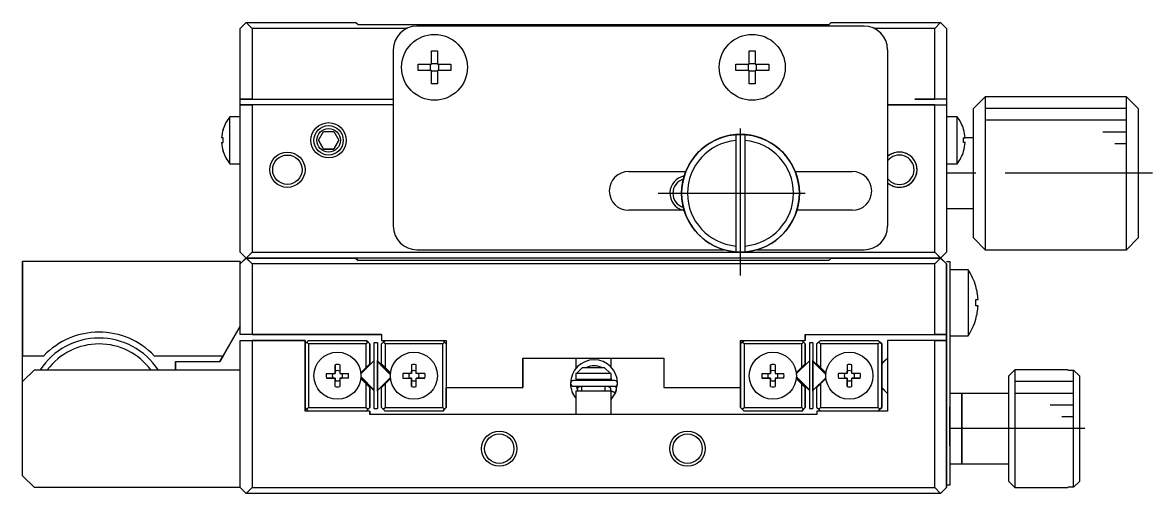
# Model space of a CAD drawing. Extents: x -29 to 387, y 4 to 271.
# Drawn here: x 94.7 to 190.7, y 230.9 to 270.9 of the extents above; entities that cross this region are included whole.
import ezdxf

# ---------------------------------------------------------------- set-up
doc = ezdxf.new("R2010")
doc.units = 0
doc.header["$LTSCALE"] = 10
doc.linetypes.add('CENTER', pattern=[2, 1.25, -0.25, 0.25, -0.25])
doc.layers.get('0').update_dxf_attribs({"linetype": 'CONTINUOUS'})
doc.layers.add('CENTER', color=1, linetype='CENTER')

msp = doc.modelspace()

# ---------------------------------------------------------------- linework, layer by layer
at = {"color": 7, "linetype": 'CONTINUOUS'}
for p, q in [((113.227637, 270.410389), (113.727637, 270.910389)), ((113.727637, 270.910389), (114.227637, 270.410389)), ((113.727637, 270.910389), (123.027637, 270.910389)), ((123.227637, 270.710389), (123.027637, 270.910389)), ((163.427637, 270.910389), (163.227637, 270.710389)), ((163.427637, 270.910389), (172.727637, 270.910389)), ((172.227637, 270.410389), (172.727637, 270.910389)), ((172.727637, 270.910389), (173.227637, 270.410389)), ((113.227637, 264.410389), (113.227637, 270.410389)), ((113.227637, 251.410389), (113.227637, 270.410389)), ((127.355857, 270.410389), (114.227637, 270.410389)), ((114.227637, 270.410389), (114.227637, 264.410389)), ((163.227637, 270.710389), (123.227637, 270.710389)), ((166.227637, 270.610389), (128.227637, 270.610389)), ((172.227637, 270.410389), (167.099416, 270.410389)), ((172.227637, 264.410389), (172.227637, 270.410389)), ((173.227637, 270.410389), (173.227637, 264.410389)), ((173.227637, 270.410389), (173.227637, 251.410389)), ((126.227637, 268.610389), (126.227637, 253.610389)), ((129.467637, 268.509528), (129.987637, 268.509528)), ((129.467637, 267.370389), (129.467637, 268.509528)), ((129.987637, 268.509528), (129.987637, 267.370389)), ((156.467637, 268.509528), (156.987637, 268.509528)), ((156.467637, 267.370389), (156.467637, 268.509528)), ((156.987637, 268.509528), (156.987637, 267.370389)), ((168.227637, 268.610389), (168.227637, 253.610389)), ((128.328497, 266.850389), (128.328497, 267.370389)), ((128.328497, 267.370389), (129.467637, 267.370389)), ((129.398195, 266.850389), (129.398195, 267.370389)), ((129.467637, 267.439831), (129.987637, 267.439831)), ((129.987637, 267.370389), (131.126776, 267.370389)), ((130.057078, 267.370389), (130.057078, 266.850389)), ((131.126776, 267.370389), (131.126776, 266.850389)), ((155.328497, 266.850389), (155.328497, 267.370389)), ((155.328497, 267.370389), (156.467637, 267.370389)), ((156.398195, 266.850389), (156.398195, 267.370389)), ((156.467637, 267.439831), (156.987637, 267.439831)), ((156.987637, 267.370389), (158.126776, 267.370389)), ((157.057078, 267.370389), (157.057078, 266.850389)), ((158.126776, 267.370389), (158.126776, 266.850389)), ((129.467637, 266.850389), (128.328497, 266.850389)), ((129.467637, 265.71125), (129.467637, 266.850389)), ((129.987637, 266.780947), (129.467637, 266.780947)), ((131.126776, 266.850389), (129.987637, 266.850389)), ((129.987637, 266.850389), (129.987637, 265.71125)), ((156.467637, 266.850389), (155.328497, 266.850389)), ((156.467637, 265.71125), (156.467637, 266.850389)), ((156.987637, 266.780947), (156.467637, 266.780947)), ((158.126776, 266.850389), (156.987637, 266.850389)), ((156.987637, 266.850389), (156.987637, 265.71125)), ((129.987637, 265.71125), (129.467637, 265.71125)), ((156.987637, 265.71125), (156.467637, 265.71125)), ((114.227637, 264.410389), (113.227637, 264.410389)), ((113.227637, 263.910389), (113.227637, 264.410389)), ((113.227637, 264.410389), (126.227637, 264.410389)), ((114.227637, 264.410389), (126.227637, 264.410389)), ((170.527637, 264.410389), (172.227637, 264.410389)), ((173.227637, 264.410389), (170.527637, 264.410389)), ((173.227637, 264.410389), (172.227637, 264.410389)), ((173.227637, 264.410389), (173.227637, 263.910389)), ((176.527637, 264.610389), (175.527637, 263.610389)), ((176.527637, 264.610389), (176.527637, 251.610389)), ((188.527637, 264.610389), (176.527637, 264.610389)), ((188.527637, 258.051521), (188.527637, 264.610389)), ((189.527637, 263.610389), (188.527637, 264.610389)), ((188.527637, 251.610389), (188.527637, 264.610389)), ((113.227637, 251.410389), (113.227637, 263.910389)), ((113.227637, 263.910389), (114.227637, 263.910389)), ((126.227637, 263.910389), (113.227637, 263.910389)), ((114.227637, 263.910389), (114.227637, 251.410389)), ((126.227637, 263.910389), (114.227637, 263.910389)), ((172.227637, 263.910389), (168.227637, 263.910389)), ((168.227637, 263.910389), (173.227637, 263.910389)), ((172.227637, 251.410389), (172.227637, 263.910389)), ((172.227637, 263.910389), (173.227637, 263.910389)), ((173.227637, 263.910389), (173.227637, 251.410389)), ((175.527637, 252.610389), (175.527637, 263.610389)), ((189.527637, 263.610389), (189.527637, 258.060578)), ((189.527637, 263.610389), (189.527637, 252.610389)), ((112.329637, 258.910389), (112.329637, 262.910389)), ((113.227637, 262.910389), (112.329637, 262.910389)), ((174.125636, 262.910389), (173.227637, 262.910389)), ((174.125636, 258.910389), (174.125636, 262.910389)), ((111.771904, 261.839098), (111.771904, 261.860389)), ((119.861611, 260.910389), (120.294624, 261.660389)), ((120.294624, 261.660389), (121.160649, 261.660389)), ((121.160649, 261.660389), (121.593662, 260.910389)), ((155.327637, 261.394363), (155.327637, 260.892576)), ((155.327637, 261.394363), (155.327637, 251.426415)), ((156.127637, 260.892576), (156.127637, 261.394363)), ((156.127637, 251.426415), (156.127637, 261.394363)), ((174.683369, 261.839098), (174.683369, 261.860389)), ((111.771904, 261.110389), (111.640161, 261.110389)), ((111.640161, 260.710389), (111.771904, 260.710389)), ((111.771904, 260.710389), (111.771904, 261.110389)), ((120.294624, 260.160389), (119.861611, 260.910389)), ((119.861611, 260.910389), (120.294624, 260.160389)), ((119.861611, 260.910389), (120.294624, 260.160389)), ((121.160649, 260.160389), (120.294624, 260.160389)), ((120.294624, 260.160389), (121.160649, 260.160389)), ((120.294624, 260.160389), (121.160649, 260.160389)), ((121.593662, 260.910389), (121.160649, 260.160389)), ((121.160649, 260.160389), (121.593662, 260.910389)), ((121.160649, 260.160389), (121.593662, 260.910389)), ((155.327637, 260.892576), (155.327637, 251.928202)), ((156.127637, 251.928202), (156.127637, 260.892576)), ((174.683369, 261.110389), (174.815112, 261.110389)), ((174.683369, 260.710389), (174.683369, 261.110389)), ((175.527637, 261.110389), (174.683369, 261.110389)), ((174.815112, 260.710389), (174.683369, 260.710389)), ((175.527637, 261.110389), (174.815112, 261.110389)), ((111.771904, 259.960389), (111.771904, 259.98168)), ((174.683369, 259.960389), (174.683369, 259.98168)), ((112.329637, 258.910389), (113.227637, 258.910389)), ((146.227637, 258.260389), (151.082478, 258.260389)), ((160.372795, 258.260389), (165.227637, 258.260389)), ((173.227637, 258.910389), (174.125636, 258.910389)), ((188.527637, 251.610389), (188.527637, 258.051521)), ((189.527637, 258.060578), (189.527637, 252.610389)), ((150.942503, 254.960389), (146.227637, 254.960389)), ((165.227637, 254.960389), (160.51277, 254.960389)), ((173.227637, 255.110389), (175.527637, 255.110389)), ((175.527637, 252.610389), (176.527637, 251.610389)), ((188.527637, 251.610389), (189.527637, 252.610389)), ((128.227637, 251.610389), (154.327637, 251.610389)), ((155.327637, 251.928202), (155.327637, 251.426415)), ((156.127637, 251.426415), (156.127637, 251.928202)), ((157.127637, 251.610389), (166.227637, 251.610389)), ((176.527637, 251.610389), (188.527637, 251.610389)), ((94.727637, 250.610389), (94.727637, 242.610389)), ((113.227637, 250.610389), (94.727637, 250.610389)), ((94.727637, 232.410389), (94.727637, 250.610389)), ((113.227637, 251.410389), (113.727637, 250.910389)), ((113.227637, 251.410389), (114.227637, 250.410389)), ((113.227637, 250.410389), (114.227637, 251.410389)), ((113.227637, 250.410389), (113.727637, 250.910389)), ((113.227637, 250.610389), (113.227637, 250.410389)), ((113.227637, 250.610389), (113.227637, 250.410389)), ((113.227637, 244.410389), (113.227637, 250.610389)), ((113.727637, 250.910389), (114.227637, 251.410389)), ((113.727637, 250.910389), (114.227637, 250.410389)), ((113.727637, 250.910389), (123.027637, 250.910389)), ((123.027637, 250.910389), (113.727637, 250.910389)), ((172.727637, 250.910389), (113.727637, 250.910389)), ((114.227637, 251.410389), (155.727637, 251.410389)), ((114.227637, 251.410389), (172.227637, 251.410389)), ((123.227637, 250.710389), (123.027637, 250.910389)), ((123.027637, 250.910389), (123.227637, 250.710389)), ((163.427637, 250.910389), (123.027637, 250.910389)), ((123.027637, 250.910389), (123.227637, 250.710389)), ((163.227637, 250.710389), (123.227637, 250.710389)), ((155.727637, 251.410389), (172.227637, 251.410389)), ((163.427637, 250.910389), (163.227637, 250.710389)), ((163.427637, 250.910389), (172.727637, 250.910389)), ((172.727637, 250.910389), (163.427637, 250.910389)), ((172.227637, 251.410389), (172.727637, 250.910389)), ((172.227637, 250.410389), (173.227637, 251.410389)), ((172.227637, 251.410389), (173.227637, 250.410389)), ((172.227637, 250.410389), (172.727637, 250.910389)), ((172.727637, 250.910389), (173.227637, 251.410389)), ((172.727637, 250.910389), (173.227637, 250.410389)), ((172.927637, 250.710389), (172.727637, 250.910389)), ((172.727637, 250.910389), (172.927637, 250.710389)), ((173.227637, 250.410389), (172.727637, 250.910389)), ((173.227637, 250.610389), (173.527637, 250.610389)), ((173.527637, 250.610389), (173.527637, 248.610389)), ((173.527637, 250.610389), (173.527637, 249.910389)), ((173.527637, 250.610389), (173.527637, 231.610389)), ((113.227637, 244.410389), (113.227637, 250.410389)), ((172.227637, 250.410389), (114.227637, 250.410389)), ((114.227637, 250.410389), (114.227637, 244.410389)), ((172.227637, 244.410389), (172.227637, 250.410389)), ((173.227637, 231.410389), (173.227636, 250.410389)), ((173.227637, 250.410389), (173.227637, 244.410389)), ((175.0701, 249.910389), (173.527637, 249.910389)), ((175.0701, 249.910389), (175.0701, 247.110389)), ((175.0701, 249.910389), (175.0701, 244.310389)), ((173.527637, 248.610389), (173.527637, 233.610389)), ((175.720841, 248.509528), (175.72701, 248.512537)), ((175.720841, 248.509528), (175.72701, 248.512537)), ((175.720841, 248.509528), (175.72701, 248.512537)), ((175.0701, 247.110389), (175.0701, 244.310389)), ((175.720841, 247.370389), (175.914098, 247.370389)), ((175.720841, 246.850389), (175.720841, 247.370389)), ((175.914098, 246.850389), (175.720841, 246.850389)), ((111.495586, 242.110389), (113.227637, 245.110389)), ((111.784261, 242.610389), (113.227637, 245.110389)), ((113.227637, 245.110389), (111.784261, 242.610389)), ((175.72701, 245.708241), (175.720841, 245.71125)), ((175.72701, 245.708241), (175.720841, 245.71125)), ((175.72701, 245.708241), (175.720841, 245.71125)), ((114.227637, 244.410389), (113.227637, 244.410389)), ((125.227637, 244.410389), (113.227637, 244.410389)), ((113.227637, 231.410389), (113.227637, 243.910389)), ((113.227637, 243.910389), (114.227637, 243.910389)), ((113.227637, 243.910389), (118.727637, 243.910389)), ((114.227637, 244.410389), (125.227637, 244.410389)), ((118.727637, 243.910389), (114.227637, 243.910389)), ((114.227637, 243.910389), (114.227637, 231.410389)), ((118.727637, 237.910389), (118.727637, 243.910389)), ((118.727637, 243.910389), (118.727637, 243.610389)), ((118.727637, 243.910389), (118.727637, 237.910389)), ((119.027637, 243.910389), (118.727637, 243.610389)), ((118.877637, 243.760389), (119.027637, 243.910389)), ((119.027637, 243.910389), (123.927637, 243.910389)), ((123.927637, 243.910389), (124.077637, 243.760389)), ((124.077637, 243.760389), (123.927637, 243.910389)), ((123.927637, 243.910389), (124.227637, 243.610389)), ((125.227637, 244.410389), (125.227637, 243.910389)), ((125.227637, 243.910389), (130.727637, 243.910389)), ((125.527637, 243.910389), (125.227637, 243.610389)), ((125.377637, 243.760389), (125.527637, 243.910389)), ((130.427637, 243.910389), (130.577637, 243.760389)), ((130.577637, 243.760389), (130.427637, 243.910389)), ((130.427637, 243.910389), (130.727637, 243.610389)), ((130.727637, 243.910389), (130.727637, 239.910389)), ((130.727637, 243.910389), (130.727637, 238.210389)), ((155.727637, 243.910389), (155.727636, 238.210389)), ((155.727637, 243.910389), (161.227637, 243.910389)), ((155.727637, 239.910389), (155.727637, 243.910389)), ((155.727637, 243.910389), (155.727637, 243.610389)), ((156.027637, 243.910389), (155.727637, 243.610389)), ((155.877637, 243.760389), (156.027637, 243.910389)), ((160.927637, 243.910389), (161.077637, 243.760389)), ((161.077637, 243.760389), (160.927637, 243.910389)), ((160.927637, 243.910389), (161.227637, 243.610389)), ((161.227637, 243.910389), (161.227637, 244.410389)), ((161.227637, 244.410389), (172.227637, 244.410389)), ((161.227637, 244.410389), (161.227637, 243.910389)), ((161.227637, 244.410389), (161.227637, 243.910389)), ((161.227637, 244.410389), (173.227637, 244.410389)), ((162.527637, 243.910389), (162.227637, 243.610389)), ((162.377637, 243.760389), (162.527637, 243.910389)), ((162.527637, 243.910389), (167.427637, 243.910389)), ((167.427637, 243.910389), (167.577637, 243.760389)), ((167.577637, 243.760389), (167.427637, 243.910389)), ((167.427637, 243.910389), (167.727637, 243.610389)), ((168.227637, 243.910389), (168.227637, 237.910389)), ((172.227637, 243.910389), (168.227637, 243.910389)), ((173.227637, 243.910389), (168.227637, 243.910389)), ((173.227637, 244.410389), (172.227637, 244.410389)), ((172.227637, 243.910389), (173.227637, 243.910389)), ((172.227637, 231.410389), (172.227637, 243.910389)), ((173.227637, 244.410389), (173.227637, 243.910389)), ((173.227637, 243.910389), (173.227637, 231.410389)), ((173.527637, 244.310389), (173.527637, 239.410389)), ((173.527637, 244.310389), (175.0701, 244.310389)), ((118.877637, 243.760389), (118.727637, 243.610389)), ((119.027637, 243.610389), (118.877637, 243.760389)), ((123.927637, 243.610389), (119.027637, 243.610389)), ((119.027637, 243.610389), (119.027637, 238.210389)), ((124.077637, 243.760389), (123.927637, 243.610389)), ((123.927637, 241.612991), (123.927637, 243.610389)), ((124.227637, 243.610389), (124.077637, 243.760389)), ((124.077637, 243.760389), (124.227637, 243.610389)), ((124.227637, 243.610389), (124.227637, 241.912991)), ((124.227637, 241.912991), (124.227637, 243.610389)), ((124.227637, 241.912991), (124.227637, 243.610389)), ((124.877637, 243.710389), (124.577637, 243.710389)), ((124.577637, 243.710389), (124.577637, 238.110389)), ((124.877637, 243.710389), (124.877637, 242.170284)), ((124.877637, 243.710389), (124.877637, 238.110389)), ((124.877637, 243.710389), (124.877637, 238.110389)), ((125.377637, 243.760389), (125.227637, 243.610389)), ((125.227637, 241.912991), (125.227637, 243.610389)), ((125.527637, 243.610389), (125.377637, 243.760389)), ((130.427637, 243.610389), (125.527637, 243.610389)), ((125.527637, 243.610389), (125.527637, 241.612991)), ((130.577637, 243.760389), (130.427637, 243.610389)), ((130.427637, 238.210389), (130.427637, 243.610389)), ((130.727637, 243.610389), (130.577637, 243.760389)), ((130.577637, 243.760389), (130.727637, 243.610389)), ((155.877637, 243.760389), (155.727637, 243.610389)), ((156.027637, 243.610389), (155.877637, 243.760389)), ((160.927637, 243.610389), (156.027637, 243.610389)), ((156.027637, 243.610389), (156.027637, 238.210389)), ((161.077637, 243.760389), (160.927637, 243.610389)), ((160.927637, 241.612991), (160.927637, 243.610389)), ((161.227637, 243.610389), (161.077637, 243.760389)), ((161.077637, 243.760389), (161.227637, 243.610389)), ((161.227637, 243.610389), (161.227637, 241.912991)), ((161.227637, 241.912991), (161.227637, 243.610389)), ((161.227637, 241.912991), (161.227637, 243.610389)), ((161.577637, 243.710389), (161.577637, 238.110389)), ((161.877637, 243.710389), (161.577637, 243.710389)), ((161.877637, 243.710389), (161.877637, 238.110389)), ((161.877637, 243.710389), (161.877637, 242.170284)), ((161.877637, 243.710389), (161.877637, 238.110389)), ((162.377637, 243.760389), (162.227637, 243.610389)), ((162.227637, 241.912991), (162.227637, 243.610389)), ((162.527637, 243.610389), (162.377637, 243.760389)), ((167.427637, 243.610389), (162.527637, 243.610389)), ((162.527637, 243.610389), (162.527637, 241.612991)), ((167.577637, 243.760389), (167.427637, 243.610389)), ((167.427637, 238.210389), (167.427637, 243.610389)), ((167.727637, 243.610389), (167.577637, 243.760389)), ((167.577637, 243.760389), (167.727637, 243.610389)), ((167.727637, 243.610389), (167.727637, 238.210389)), ((167.727637, 241.910389), (167.727637, 243.610389)), ((167.727637, 238.210389), (167.727637, 243.610389)), ((94.727637, 242.610389), (96.537221, 242.610389)), ((94.727637, 240.410389), (94.727637, 242.610389)), ((105.918052, 242.610389), (111.784261, 242.610389)), ((107.727637, 242.110389), (111.495586, 242.110389)), ((107.727637, 241.410389), (107.727637, 242.110389)), ((107.727637, 242.110389), (107.727637, 241.410389)), ((107.727637, 242.110389), (107.727637, 241.410389)), ((111.784261, 242.610389), (111.495586, 242.110389)), ((111.495586, 242.110389), (111.784261, 242.610389)), ((124.55086, 242.147826), (123.4902, 241.087166)), ((124.877637, 242.210389), (124.877637, 242.170284)), ((124.877637, 242.170284), (124.877637, 242.210389)), ((124.877637, 242.210389), (124.877637, 242.170284)), ((124.877637, 242.170284), (124.877637, 242.210389)), ((124.877637, 242.210389), (124.877637, 242.170284)), ((124.877637, 242.170284), (124.877637, 242.210389)), ((124.877637, 242.210389), (124.877637, 242.170284)), ((124.877637, 242.170284), (124.877637, 242.210389)), ((124.877637, 242.210389), (124.877637, 242.170284)), ((124.877637, 242.170284), (124.877637, 242.210389)), ((124.877637, 242.210389), (124.877637, 242.170284)), ((124.877637, 242.170284), (124.877637, 242.210389)), ((124.877637, 242.210389), (124.877637, 242.170284)), ((124.877637, 242.170284), (124.877637, 242.210389)), ((124.877637, 242.210389), (124.877637, 242.170284)), ((124.877637, 242.170284), (124.877637, 242.210389)), ((124.877637, 242.210389), (124.877637, 242.170284)), ((124.877637, 242.170284), (124.877637, 242.210389)), ((124.877637, 242.210389), (124.877637, 242.170284)), ((124.877637, 242.170284), (124.877637, 242.210389)), ((124.877637, 242.210389), (124.877637, 242.170284)), ((124.877637, 242.103892), (124.877637, 242.210389)), ((124.877637, 242.210389), (124.877637, 242.103892)), ((124.877637, 239.610389), (124.877637, 242.210389)), ((124.877637, 242.103892), (125.399388, 241.582141)), ((124.877637, 242.103892), (125.965073, 241.016455)), ((124.877637, 242.103892), (125.965073, 241.016455)), ((125.965073, 241.087166), (124.904413, 242.147826)), ((137.227637, 242.410389), (149.227637, 242.410389)), ((137.227637, 239.910389), (137.227637, 242.410389)), ((137.227637, 242.410389), (137.227637, 239.910389)), ((137.227637, 242.410389), (137.227637, 239.910389)), ((141.727637, 242.410389), (141.727637, 241.510468)), ((144.727637, 241.640007), (144.727637, 242.410389)), ((149.227637, 242.410389), (149.227637, 239.910389)), ((161.55086, 242.147826), (160.4902, 241.087166)), ((161.877637, 239.610389), (161.877637, 242.210389)), ((161.877637, 242.210389), (161.877637, 242.103892)), ((161.877637, 242.103892), (161.877637, 242.210389)), ((161.877637, 242.210389), (161.877637, 242.170284)), ((161.877637, 242.170284), (161.877637, 242.210389)), ((161.877637, 242.210389), (161.877637, 242.170284)), ((161.877637, 242.170284), (161.877637, 242.210389)), ((161.877637, 242.210389), (161.877637, 242.170284)), ((161.877637, 242.170284), (161.877637, 242.210389)), ((161.877637, 242.210389), (161.877637, 242.170284)), ((161.877637, 242.170284), (161.877637, 242.210389)), ((161.877637, 242.210389), (161.877637, 242.170284)), ((161.877637, 242.170284), (161.877637, 242.210389)), ((161.877637, 242.210389), (161.877637, 242.170284)), ((161.877637, 242.170284), (161.877637, 242.210389)), ((161.877637, 242.210389), (161.877637, 242.170284)), ((161.877637, 242.170284), (161.877637, 242.210389)), ((161.877637, 242.210389), (161.877637, 242.170284)), ((161.877637, 242.170284), (161.877637, 242.210389)), ((161.877637, 242.210389), (161.877637, 242.170284)), ((161.877637, 242.170284), (161.877637, 242.210389)), ((161.877637, 242.210389), (161.877637, 242.170284)), ((161.877637, 242.170284), (161.877637, 242.210389)), ((161.877637, 242.210389), (161.877637, 242.170284)), ((161.877637, 242.103892), (162.965073, 241.016455)), ((161.877637, 242.103892), (162.399388, 241.582141)), ((161.877637, 242.103892), (162.965073, 241.016455)), ((162.965073, 241.087166), (161.904413, 242.147826)), ((168.227637, 242.410389), (167.727637, 241.910389)), ((167.977637, 242.160389), (167.727637, 241.910389)), ((168.227637, 242.410389), (167.977637, 242.160389)), ((95.727637, 241.410389), (94.727637, 240.410389)), ((95.727637, 241.410389), (113.227637, 241.410389)), ((120.548928, 241.110389), (121.277637, 241.110389)), ((121.277637, 241.110389), (121.277637, 241.839098)), ((121.277637, 241.839098), (121.277637, 241.296781)), ((121.277637, 241.839098), (121.277637, 241.110389)), ((121.277637, 241.296781), (121.277637, 241.110389)), ((121.677637, 241.839098), (121.677637, 241.110389)), ((121.677637, 241.110389), (122.406345, 241.110389)), ((123.463383, 241.148738), (124.227637, 241.912991)), ((123.927637, 241.612991), (123.463383, 241.148738)), ((123.463383, 241.148738), (123.927637, 241.612991)), ((123.927637, 241.612991), (124.227637, 241.912991)), ((124.227637, 241.912991), (123.927637, 241.612991)), ((125.227637, 241.912991), (125.527637, 241.612991)), ((125.227637, 241.912991), (125.99189, 241.148738)), ((125.399388, 241.582141), (125.965073, 241.016455)), ((125.527637, 241.612991), (125.99189, 241.148738)), ((127.777637, 241.110389), (127.048928, 241.110389)), ((127.777637, 241.839098), (127.777637, 241.110389)), ((127.777637, 241.839098), (127.777637, 241.296781)), ((127.777637, 241.839098), (127.777637, 241.110389)), ((127.777637, 241.110389), (127.777637, 241.296781)), ((128.177637, 241.110389), (128.177637, 241.839098)), ((128.906345, 241.110389), (128.177637, 241.110389)), ((141.781953, 241.110389), (141.727637, 241.110389)), ((141.727637, 241.110389), (141.727637, 240.610389)), ((144.727637, 241.110389), (141.727637, 241.110389)), ((141.781953, 241.110389), (142.311121, 241.610389)), ((144.67332, 241.110389), (141.781953, 241.110389)), ((142.311121, 241.610389), (144.144152, 241.610389)), ((144.144152, 241.610389), (144.67332, 241.110389)), ((144.727637, 241.110389), (144.67332, 241.110389)), ((144.727637, 240.610389), (144.727637, 241.110389)), ((144.727637, 240.508015), (144.727637, 241.110389)), ((157.548928, 241.110389), (158.277637, 241.110389)), ((158.277637, 241.110389), (158.277637, 241.839098)), ((158.277637, 241.839098), (158.277637, 241.296781)), ((158.277637, 241.839098), (158.277637, 241.110389)), ((158.277637, 241.296781), (158.277637, 241.110389)), ((158.677637, 241.839098), (158.677637, 241.110389)), ((158.677637, 241.110389), (159.406345, 241.110389)), ((161.227637, 241.912991), (160.463383, 241.148738)), ((160.463383, 241.148738), (160.927637, 241.612991)), ((160.927637, 241.612991), (160.463383, 241.148738)), ((160.927637, 241.612991), (161.227637, 241.912991)), ((161.227637, 241.912991), (160.927637, 241.612991)), ((162.227637, 241.912991), (162.527637, 241.612991)), ((162.227637, 241.912991), (162.99189, 241.148738)), ((162.399388, 241.582141), (162.965073, 241.016455)), ((162.527637, 241.612991), (162.99189, 241.148738)), ((164.777637, 241.110389), (164.048928, 241.110389)), ((164.777637, 241.839098), (164.777637, 241.110389)), ((164.777637, 241.839098), (164.777637, 241.296781)), ((164.777637, 241.839098), (164.777637, 241.110389)), ((164.777637, 241.110389), (164.777637, 241.296781)), ((165.177637, 241.110389), (165.177637, 241.839098)), ((165.906345, 241.110389), (165.177637, 241.110389)), ((179.027637, 241.410389), (178.527637, 240.910389)), ((179.027637, 241.410389), (179.027637, 231.410389)), ((183.527637, 241.410389), (179.027637, 241.410389)), ((183.527637, 241.410389), (183.527637, 241.394363)), ((183.527637, 241.410389), (183.527637, 241.394363)), ((183.527637, 241.410389), (183.527637, 241.394363)), ((183.527637, 241.394363), (184.027637, 241.394363)), ((184.027637, 231.426415), (184.027637, 241.394363)), ((184.027637, 241.394363), (184.527637, 240.892576)), ((94.727637, 232.410389), (94.727637, 240.410389)), ((121.277637, 240.710389), (120.548928, 240.710389)), ((120.548928, 240.710389), (121.091244, 240.710389)), ((120.548928, 240.710389), (121.277637, 240.710389)), ((121.091244, 240.710389), (121.277637, 240.710389)), ((121.277637, 239.98168), (121.277637, 240.710389)), ((121.277637, 240.710389), (121.277637, 240.523997)), ((121.277637, 239.98168), (121.277637, 240.710389)), ((121.277637, 239.98168), (121.277637, 240.523997)), ((121.677637, 240.710389), (121.677637, 239.98168)), ((122.406345, 240.710389), (121.677637, 240.710389)), ((121.677637, 240.710389), (121.864029, 240.710389)), ((122.406345, 240.710389), (121.677637, 240.710389)), ((122.406345, 240.710389), (121.864029, 240.710389)), ((123.463383, 240.672041), (123.927637, 240.207787)), ((123.927637, 240.207787), (123.463383, 240.672041)), ((124.227637, 239.907787), (123.463383, 240.672041)), ((124.577637, 239.716886), (123.4902, 240.804323)), ((123.4902, 240.733612), (124.55086, 239.672952)), ((124.227637, 239.907787), (123.927637, 240.207787)), ((123.927637, 238.210389), (123.927637, 240.207787)), ((123.927637, 240.207787), (124.227637, 239.907787)), ((124.904413, 239.672952), (125.965073, 240.733612)), ((125.99189, 240.672041), (125.227637, 239.907787)), ((125.527637, 240.207787), (125.227637, 239.907787)), ((125.99189, 240.672041), (125.527637, 240.207787)), ((125.527637, 240.207787), (125.527637, 238.210389)), ((127.048928, 240.710389), (127.777637, 240.710389)), ((127.048928, 240.710389), (127.591244, 240.710389)), ((127.048928, 240.710389), (127.777637, 240.710389)), ((127.777637, 240.710389), (127.591244, 240.710389)), ((127.777637, 240.710389), (127.777637, 239.98168)), ((127.777637, 240.523997), (127.777637, 240.710389)), ((127.777637, 239.98168), (127.777637, 240.710389)), ((127.777637, 239.98168), (127.777637, 240.523997)), ((128.177637, 239.98168), (128.177637, 240.710389)), ((128.177637, 240.710389), (128.906345, 240.710389)), ((128.364029, 240.710389), (128.177637, 240.710389)), ((128.906345, 240.710389), (128.177637, 240.710389)), ((128.906345, 240.710389), (128.364029, 240.710389)), ((145.034619, 240.508015), (141.534619, 240.508015)), ((141.534619, 240.008015), (145.034619, 240.008015)), ((141.727637, 240.610389), (144.727637, 240.610389)), ((141.930744, 239.61028), (141.804523, 240.008006)), ((141.804794, 240.50803), (141.825742, 240.610489)), ((142.071107, 239.999445), (142.083015, 240.002312)), ((142.083015, 240.002312), (142.095042, 240.004601)), ((142.095042, 240.004601), (142.10716, 240.006308)), ((142.10716, 240.006308), (142.119343, 240.00743)), ((142.119343, 240.00743), (142.131562, 240.007965)), ((142.131562, 240.007965), (142.136466, 240.008015)), ((142.227637, 240.610389), (142.227637, 240.508015)), ((142.227637, 240.008015), (142.227637, 239.610389)), ((142.227637, 240.008015), (142.227637, 239.610389)), ((142.227637, 240.008015), (142.227637, 239.610389)), ((144.227637, 240.508015), (144.227637, 240.610389)), ((144.227637, 239.610389), (144.227637, 240.008015)), ((144.227637, 239.610389), (144.227637, 240.008015)), ((144.227637, 239.610389), (144.227637, 240.008015)), ((144.432772, 240.008015), (144.444355, 240.007746)), ((144.444355, 240.007746), (144.456552, 240.00689)), ((144.456552, 240.00689), (144.468693, 240.00545)), ((144.468693, 240.00545), (144.48075, 240.003429)), ((144.48075, 240.003429), (144.492695, 240.00083)), ((144.492695, 240.00083), (144.504502, 239.997659)), ((144.727637, 240.610389), (144.727637, 240.669135)), ((144.727637, 240.508015), (144.727637, 240.610389)), ((144.728031, 240.669248), (144.76469, 240.508043)), ((145.140035, 240.010678), (145.133463, 240.028446)), ((145.151565, 239.975486), (145.140035, 240.010678)), ((145.144582, 239.526016), (145.283106, 240.228509)), ((158.277637, 240.710389), (157.548928, 240.710389)), ((157.548928, 240.710389), (158.091244, 240.710389)), ((157.548928, 240.710389), (158.277637, 240.710389)), ((158.091244, 240.710389), (158.277637, 240.710389)), ((158.277637, 239.98168), (158.277637, 240.710389)), ((158.277637, 240.710389), (158.277637, 240.523997)), ((158.277637, 239.98168), (158.277637, 240.710389)), ((158.277637, 239.98168), (158.277637, 240.523997)), ((158.677637, 240.710389), (158.677637, 239.98168)), ((159.406345, 240.710389), (158.677637, 240.710389)), ((158.677637, 240.710389), (158.864029, 240.710389)), ((159.406345, 240.710389), (158.677637, 240.710389)), ((159.406345, 240.710389), (158.864029, 240.710389)), ((160.927637, 240.207787), (160.463383, 240.672041)), ((160.463383, 240.672041), (160.927637, 240.207787)), ((160.463383, 240.672041), (161.227637, 239.907787)), ((161.055885, 240.238638), (160.4902, 240.804323)), ((161.577637, 239.716886), (160.4902, 240.804323)), ((160.4902, 240.733612), (161.55086, 239.672952)), ((161.227637, 239.907787), (160.927637, 240.207787)), ((160.927637, 238.210389), (160.927637, 240.207787)), ((160.927637, 240.207787), (161.227637, 239.907787)), ((161.577637, 239.716886), (161.055885, 240.238638)), ((161.904413, 239.672952), (162.965073, 240.733612)), ((162.99189, 240.672041), (162.227637, 239.907787)), ((162.527637, 240.207787), (162.227637, 239.907787)), ((162.99189, 240.672041), (162.527637, 240.207787)), ((162.527637, 240.207787), (162.527637, 238.210389)), ((164.048928, 240.710389), (164.777637, 240.710389)), ((164.048928, 240.710389), (164.591244, 240.710389)), ((164.048928, 240.710389), (164.777637, 240.710389)), ((164.777637, 240.710389), (164.591244, 240.710389)), ((164.777637, 240.710389), (164.777637, 239.98168)), ((164.777637, 240.523997), (164.777637, 240.710389)), ((164.777637, 239.98168), (164.777637, 240.710389)), ((164.777637, 239.98168), (164.777637, 240.523997)), ((165.177637, 239.98168), (165.177637, 240.710389)), ((165.177637, 240.710389), (165.906345, 240.710389)), ((165.364029, 240.710389), (165.177637, 240.710389)), ((165.906345, 240.710389), (165.177637, 240.710389)), ((165.906345, 240.710389), (165.364029, 240.710389)), ((178.527637, 231.910389), (178.527637, 240.910389)), ((184.527637, 240.892576), (184.527637, 231.928202)), ((184.527637, 240.892576), (184.527637, 231.928202)), ((184.527637, 240.892576), (184.527637, 231.928202)), ((124.227637, 239.907787), (124.227637, 238.210389)), ((124.227637, 238.210389), (124.227637, 239.907787)), ((124.227637, 238.210389), (124.227637, 239.907787)), ((124.877637, 239.650494), (124.877637, 239.610389)), ((124.877637, 239.610389), (124.877637, 239.650494)), ((124.877637, 239.650494), (124.877637, 239.610389)), ((124.877637, 239.610389), (124.877637, 239.650494)), ((124.877637, 239.650494), (124.877637, 239.610389)), ((124.877637, 239.610389), (124.877637, 239.650494)), ((124.877637, 239.650494), (124.877637, 239.610389)), ((124.877637, 239.610389), (124.877637, 239.650494)), ((124.877637, 239.650494), (124.877637, 239.610389)), ((124.877637, 239.610389), (124.877637, 239.650494)), ((124.877637, 239.650494), (124.877637, 239.610389)), ((124.877637, 239.610389), (124.877637, 239.650494)), ((124.877637, 239.650494), (124.877637, 239.610389)), ((124.877637, 239.610389), (124.877637, 239.650494)), ((124.877637, 239.650494), (124.877637, 239.610389)), ((124.877637, 239.610389), (124.877637, 239.650494)), ((124.877637, 239.650494), (124.877637, 239.610389)), ((124.877637, 239.610389), (124.877637, 239.650494)), ((124.877637, 239.650494), (124.877637, 239.610389)), ((124.877637, 239.610389), (124.877637, 239.650494)), ((124.877637, 239.650494), (124.877637, 239.610389)), ((124.877637, 239.610389), (124.877637, 239.650494)), ((124.877637, 239.650494), (124.877637, 239.610389)), ((124.877637, 239.650494), (124.877637, 238.110389)), ((125.227637, 238.210389), (125.227637, 239.907787)), ((130.727637, 239.910389), (130.727637, 238.210389)), ((130.727637, 238.210389), (130.727637, 239.910389)), ((130.727637, 239.910389), (137.227637, 239.910389)), ((141.421754, 239.533144), (141.446273, 239.470307)), ((141.422558, 239.533458), (141.422885, 239.532452)), ((141.422885, 239.532452), (141.423233, 239.531388)), ((141.423233, 239.531388), (141.423727, 239.529886)), ((141.423727, 239.529886), (141.424061, 239.528876)), ((141.424061, 239.528876), (141.424538, 239.527445)), ((141.424538, 239.527445), (141.425139, 239.525652)), ((141.425139, 239.525652), (141.426035, 239.523008)), ((141.426035, 239.523008), (141.426943, 239.520361)), ((141.426943, 239.520361), (141.428655, 239.515457)), ((141.428655, 239.515457), (141.446273, 239.470307)), ((141.446389, 239.474317), (141.445947, 239.471845)), ((141.445947, 239.471845), (141.447086, 239.472324)), ((141.445947, 239.471845), (141.446738, 239.472177)), ((141.446273, 239.470307), (141.445947, 239.471845)), ((141.44679, 239.472199), (141.446937, 239.472261)), ((141.44699, 239.472284), (141.447086, 239.472324)), ((144.727637, 239.610389), (141.727637, 239.610389)), ((141.727637, 239.610389), (141.727637, 237.610389)), ((141.727637, 239.610389), (141.727637, 237.610389)), ((141.886359, 239.764198), (141.886779, 239.776626)), ((141.886581, 239.751768), (141.886359, 239.764198)), ((141.887443, 239.73937), (141.886581, 239.751768)), ((141.886779, 239.776626), (141.887839, 239.789017)), ((141.888942, 239.727038), (141.887443, 239.73937)), ((141.887839, 239.789017), (141.889535, 239.801337)), ((141.891072, 239.714807), (141.888942, 239.727038)), ((141.889535, 239.801337), (141.891864, 239.813553)), ((141.893827, 239.70271), (141.891072, 239.714807)), ((141.891864, 239.813553), (141.894817, 239.825629)), ((141.897195, 239.690778), (141.893827, 239.70271)), ((141.894817, 239.825629), (141.898384, 239.837534)), ((141.901168, 239.679043), (141.897195, 239.690778)), ((141.898384, 239.837534), (141.902555, 239.849236)), ((141.905889, 239.667164), (141.901168, 239.679043)), ((141.902555, 239.849236), (141.907316, 239.860703)), ((141.906215, 239.665626), (141.904786, 239.66869)), ((141.907316, 239.860703), (141.912651, 239.871906)), ((141.912651, 239.871906), (141.918545, 239.882817)), ((141.918545, 239.882817), (141.92498, 239.893407)), ((141.92498, 239.893407), (141.931935, 239.90365)), ((141.931935, 239.90365), (141.939392, 239.913523)), ((141.939392, 239.913523), (141.947327, 239.923001)), ((141.947327, 239.923001), (141.955719, 239.932064)), ((141.955719, 239.932064), (141.964544, 239.94069)), ((141.964544, 239.94069), (141.973779, 239.94886)), ((141.973779, 239.94886), (141.983398, 239.956558)), ((141.983398, 239.956558), (141.993377, 239.963767)), ((141.993377, 239.963767), (142.00369, 239.970472)), ((142.00369, 239.970472), (142.014311, 239.976659)), ((142.014311, 239.976659), (142.025214, 239.982316)), ((142.025214, 239.982316), (142.036372, 239.987433)), ((142.036372, 239.987433), (142.047758, 239.991999)), ((142.047758, 239.991999), (142.059346, 239.996005)), ((142.059346, 239.996005), (142.071107, 239.999445)), ((144.504502, 239.997659), (144.516143, 239.993922)), ((144.516143, 239.993922), (144.527592, 239.989627)), ((144.527592, 239.989627), (144.538823, 239.984783)), ((144.538823, 239.984783), (144.549809, 239.979398)), ((144.549809, 239.979398), (144.560524, 239.973485)), ((144.560524, 239.973485), (144.570943, 239.967054)), ((144.570943, 239.967054), (144.58104, 239.960118)), ((144.58104, 239.960118), (144.590792, 239.952693)), ((144.590792, 239.952693), (144.600172, 239.944792)), ((144.600172, 239.944792), (144.609158, 239.936433)), ((144.609158, 239.936433), (144.617726, 239.927634)), ((144.617726, 239.927634), (144.625852, 239.918413)), ((144.625852, 239.918413), (144.633517, 239.908792)), ((144.633517, 239.908792), (144.640697, 239.89879)), ((144.664339, 239.666652), (144.638754, 239.610283)), ((144.640697, 239.89879), (144.647372, 239.888432)), ((144.647372, 239.888432), (144.653524, 239.877741)), ((144.653524, 239.877741), (144.659133, 239.866743)), ((144.659133, 239.866743), (144.664182, 239.855465)), ((144.724929, 239.605921), (144.660404, 239.657556)), ((144.663664, 239.662701), (144.663023, 239.665626)), ((144.666072, 239.673792), (144.663348, 239.667164)), ((144.665719, 239.659197), (144.663664, 239.662701)), ((144.664182, 239.855465), (144.668656, 239.843934)), ((144.669177, 239.655135), (144.665719, 239.659197)), ((144.670328, 239.685468), (144.666072, 239.673792)), ((144.668656, 239.843934), (144.67254, 239.83218)), ((144.674016, 239.650541), (144.669177, 239.655135)), ((144.67398, 239.697351), (144.670328, 239.685468)), ((144.67254, 239.83218), (144.675822, 239.820232)), ((144.677017, 239.709409), (144.67398, 239.697351)), ((144.680205, 239.645442), (144.674016, 239.650541)), ((144.675822, 239.820232), (144.678489, 239.808123)), ((144.67943, 239.72161), (144.677017, 239.709409)), ((144.678489, 239.808123), (144.680533, 239.795885)), ((144.681212, 239.733918), (144.67943, 239.72161)), ((144.687708, 239.63987), (144.680205, 239.645442)), ((144.680533, 239.795885), (144.681946, 239.783549)), ((144.682356, 239.746301), (144.681212, 239.733918)), ((144.681946, 239.783549), (144.682723, 239.771151)), ((144.68286, 239.758723), (144.682356, 239.746301)), ((144.682723, 239.771151), (144.68286, 239.758723)), ((144.696477, 239.633859), (144.687708, 239.63987)), ((144.706459, 239.627448), (144.696477, 239.633859)), ((144.717592, 239.620674), (144.706459, 239.627448)), ((144.729808, 239.61358), (144.717592, 239.620674)), ((145.118044, 239.461711), (144.724929, 239.605921)), ((144.727637, 237.610389), (144.727637, 239.610389)), ((144.727644, 238.875091), (145.121974, 239.470819)), ((144.74303, 239.606209), (144.729808, 239.61358)), ((144.757178, 239.598607), (144.74303, 239.606209)), ((144.772165, 239.590822), (144.757178, 239.598607)), ((144.787897, 239.5829), (144.772165, 239.590822)), ((144.804278, 239.57489), (144.787897, 239.5829)), ((144.821208, 239.566843), (144.804278, 239.57489)), ((144.838581, 239.558808), (144.821208, 239.566843)), ((144.85629, 239.550833), (144.838581, 239.558808)), ((144.874227, 239.542969), (144.85629, 239.550833)), ((144.89228, 239.535264), (144.874227, 239.542969)), ((144.910339, 239.527765), (144.89228, 239.535264)), ((144.928292, 239.520519), (144.910339, 239.527765)), ((144.946028, 239.51357), (144.928292, 239.520519)), ((144.963438, 239.506961), (144.946028, 239.51357)), ((144.980415, 239.500733), (144.963438, 239.506961)), ((144.996854, 239.494925), (144.980415, 239.500733)), ((145.012654, 239.489571), (144.996854, 239.494925)), ((145.027717, 239.484706), (145.012654, 239.489571)), ((145.04195, 239.480358), (145.027717, 239.484706)), ((145.055266, 239.476556), (145.04195, 239.480358)), ((145.067582, 239.473321), (145.055266, 239.476556)), ((145.078823, 239.470675), (145.067582, 239.473321)), ((145.08892, 239.468634), (145.078823, 239.470675)), ((145.084824, 239.389235), (145.119088, 239.464155)), ((145.097809, 239.46721), (145.08892, 239.468634)), ((145.105437, 239.466411), (145.097809, 239.46721)), ((145.111756, 239.466244), (145.105437, 239.466411)), ((145.116727, 239.466708), (145.111756, 239.466244)), ((145.12032, 239.467802), (145.116727, 239.466708)), ((145.122512, 239.469517), (145.12032, 239.467802)), ((145.12329, 239.471845), (145.122512, 239.469517)), ((145.122965, 239.470307), (145.136018, 239.502889)), ((145.136018, 239.502889), (145.148108, 239.537906)), ((145.148108, 239.537906), (145.158433, 239.573474)), ((145.161322, 239.939771), (145.151565, 239.975486)), ((145.158433, 239.573474), (145.166967, 239.609504)), ((145.169285, 239.903621), (145.161322, 239.939771)), ((145.166967, 239.609504), (145.173691, 239.645906)), ((145.175433, 239.867125), (145.169285, 239.903621)), ((145.173691, 239.645906), (145.178589, 239.682592)), ((145.179751, 239.830373), (145.175433, 239.867125)), ((145.178589, 239.682592), (145.181649, 239.719472)), ((145.18223, 239.793453), (145.179751, 239.830373)), ((145.181649, 239.719472), (145.182863, 239.756456)), ((145.182863, 239.756456), (145.18223, 239.793453)), ((149.227637, 239.910389), (155.727637, 239.910389)), ((155.727637, 238.210389), (155.727637, 239.910389)), ((161.227637, 239.907787), (161.227637, 238.210389)), ((161.227637, 238.210389), (161.227637, 239.907787)), ((161.227637, 238.210389), (161.227637, 239.907787)), ((161.877637, 239.650494), (161.877637, 239.610389)), ((161.877637, 239.610389), (161.877637, 239.650494)), ((161.877637, 239.650494), (161.877637, 239.610389)), ((161.877637, 239.610389), (161.877637, 239.650494)), ((161.877637, 239.650494), (161.877637, 239.610389)), ((161.877637, 239.610389), (161.877637, 239.650494)), ((161.877637, 239.650494), (161.877637, 239.610389)), ((161.877637, 239.610389), (161.877637, 239.650494)), ((161.877637, 239.650494), (161.877637, 239.610389)), ((161.877637, 239.610389), (161.877637, 239.650494)), ((161.877637, 239.650494), (161.877637, 239.610389)), ((161.877637, 239.610389), (161.877637, 239.650494)), ((161.877637, 239.650494), (161.877637, 239.610389)), ((161.877637, 239.610389), (161.877637, 239.650494)), ((161.877637, 239.650494), (161.877637, 239.610389)), ((161.877637, 239.610389), (161.877637, 239.650494)), ((161.877637, 239.650494), (161.877637, 239.610389)), ((161.877637, 239.610389), (161.877637, 239.650494)), ((161.877637, 239.650494), (161.877637, 239.610389)), ((161.877637, 239.610389), (161.877637, 239.650494)), ((161.877637, 239.650494), (161.877637, 239.610389)), ((161.877637, 239.610389), (161.877637, 239.650494)), ((161.877637, 239.650494), (161.877637, 239.610389)), ((161.877637, 239.650494), (161.877637, 238.110389)), ((162.227637, 238.210389), (162.227637, 239.907787)), ((167.727637, 238.210389), (167.727637, 239.910389)), ((167.727637, 239.910389), (167.977637, 239.660389)), ((167.727637, 239.910389), (168.227637, 239.410389)), ((167.977637, 239.660389), (168.227637, 239.410389)), ((174.527637, 239.410389), (173.527637, 239.410389)), ((178.527637, 239.410389), (173.527637, 239.410389)), ((174.527637, 239.410389), (174.527637, 233.410389)), ((174.527637, 233.410389), (174.527637, 239.410389)), ((178.527637, 239.410389), (174.527637, 239.410389)), ((174.527637, 233.410389), (174.527637, 239.410389)), ((118.727637, 238.210389), (118.877637, 238.060389)), ((118.727637, 238.210389), (118.727637, 237.910389)), ((118.727637, 238.210389), (118.727637, 237.910389)), ((118.727637, 238.210389), (118.727637, 237.910389)), ((118.727637, 238.210389), (118.727637, 237.910389)), ((118.727637, 237.910389), (118.727637, 238.210389)), ((118.727637, 238.210389), (118.727637, 237.910389)), ((118.727637, 238.210389), (119.027637, 237.910389)), ((118.877637, 238.060389), (119.027637, 238.210389)), ((119.027637, 238.210389), (123.927637, 238.210389)), ((123.927637, 238.210389), (124.077637, 238.060389)), ((123.927637, 237.910389), (124.227637, 238.210389)), ((124.077637, 238.060389), (124.227637, 238.210389)), ((124.227637, 238.210389), (124.077637, 238.060389)), ((124.577637, 238.110389), (124.877637, 238.110389)), ((125.227637, 238.210389), (125.377637, 238.060389)), ((125.227637, 238.210389), (125.527637, 237.910389)), ((125.377637, 238.060389), (125.527637, 238.210389)), ((125.527637, 238.210389), (130.427637, 238.210389)), ((130.427637, 238.210389), (130.577637, 238.060389)), ((130.427637, 237.910389), (130.727637, 238.210389)), ((130.577637, 238.060389), (130.727637, 238.210389)), ((130.727637, 238.210389), (130.577637, 238.060389)), ((141.727637, 239.005399), (141.727637, 238.910389)), ((155.727637, 238.210389), (155.877637, 238.060389)), ((155.727637, 238.210389), (156.027637, 237.910389)), ((155.877637, 238.060389), (156.027637, 238.210389)), ((156.027637, 238.210389), (160.927637, 238.210389)), ((160.927637, 238.210389), (161.077637, 238.060389)), ((160.927637, 237.910389), (161.227637, 238.210389)), ((161.077637, 238.060389), (161.227637, 238.210389)), ((161.227637, 238.210389), (161.077637, 238.060389)), ((161.577637, 238.110389), (161.877637, 238.110389)), ((162.227637, 238.210389), (162.377637, 238.060389)), ((162.227637, 238.210389), (162.527637, 237.910389)), ((162.377637, 238.060389), (162.527637, 238.210389)), ((162.527637, 238.210389), (167.427637, 238.210389)), ((167.427637, 238.210389), (167.577637, 238.060389)), ((167.427637, 237.910389), (167.727637, 238.210389)), ((167.577637, 238.060389), (167.727637, 238.210389)), ((167.727637, 238.210389), (167.577637, 238.060389)), ((173.527637, 234.960389), (173.527637, 238.260389)), ((124.227637, 237.910389), (118.727637, 237.910389)), ((119.027637, 237.910389), (118.877637, 238.060389)), ((124.077637, 238.060389), (123.927637, 237.910389)), ((123.927637, 237.910389), (124.077637, 238.060389)), ((124.227637, 237.610389), (124.227637, 237.910389)), ((124.227637, 237.910389), (124.227637, 237.610389)), ((124.227637, 237.910389), (124.227637, 237.610389)), ((162.227637, 237.610389), (124.227637, 237.610389)), ((125.527637, 237.910389), (125.377637, 238.060389)), ((130.427637, 237.910389), (125.527637, 237.910389)), ((130.577637, 238.060389), (130.427637, 237.910389)), ((130.427637, 237.910389), (130.577637, 238.060389)), ((156.027637, 237.910389), (155.877637, 238.060389)), ((160.927637, 237.910389), (156.027637, 237.910389)), ((161.077637, 238.060389), (160.927637, 237.910389)), ((160.927637, 237.910389), (161.077637, 238.060389)), ((162.227637, 237.910389), (162.227637, 237.610389)), ((168.227637, 237.910389), (162.227637, 237.910389)), ((162.527637, 237.910389), (162.377637, 238.060389)), ((167.577637, 238.060389), (167.427637, 237.910389)), ((167.427637, 237.910389), (167.577637, 238.060389)), ((173.527637, 233.610389), (173.527637, 231.610389)), ((173.527637, 233.410389), (173.527637, 231.610389)), ((173.527637, 233.410389), (174.527637, 233.410389)), ((173.527637, 233.410389), (178.527637, 233.410389)), ((174.527637, 233.410389), (178.527637, 233.410389)), ((94.727637, 232.410389), (95.727637, 231.410389)), ((113.227637, 231.410389), (95.727637, 231.410389)), ((113.227637, 231.410389), (113.727637, 230.910389)), ((113.727637, 230.910389), (114.227637, 231.410389)), ((114.227637, 231.410389), (172.227637, 231.410389)), ((172.227637, 231.410389), (172.727637, 230.910389)), ((172.727637, 230.910389), (173.227637, 231.410389)), ((173.227637, 231.410389), (172.727637, 230.910389)), ((173.227637, 231.410389), (172.727637, 230.910389)), ((173.527637, 231.610389), (173.227637, 231.610389)), ((173.227637, 231.410389), (173.227637, 231.610389)), ((178.527637, 231.910389), (179.027637, 231.410389)), ((179.027637, 231.410389), (183.527637, 231.410389)), ((183.527637, 231.426415), (183.527637, 231.410389)), ((184.027637, 231.426415), (183.527637, 231.426415)), ((183.527637, 231.426415), (183.527637, 231.410389)), ((183.527637, 231.426415), (183.527637, 231.410389)), ((184.527637, 231.928202), (184.027637, 231.426415)), ((172.727637, 230.910389), (113.727637, 230.910389))]:
    msp.add_line(p, q, dxfattribs=at)
at = {"color": 3, "linetype": 'CONTINUOUS'}
for p, q in [((188.527637, 263.610389), (176.527637, 263.610389)), ((188.527637, 262.610389), (176.527637, 262.610389)), ((188.527637, 261.610389), (186.527637, 261.610389)), ((188.527637, 260.610389), (187.527637, 260.610389)), ((184.027637, 240.410389), (179.027637, 240.410389)), ((184.027637, 239.410389), (179.027637, 239.410389)), ((184.027637, 238.410389), (182.027637, 238.410389)), ((184.027637, 237.410389), (183.027637, 237.410389))]:
    msp.add_line(p, q, dxfattribs=at)
at = {"color": 7, "linetype": 'CONTINUOUS'}
for centre, radius in [((129.727637, 267.110389), 2.8), ((156.727637, 267.110389), 2.8), ((120.727637, 260.910389), 1.25), ((120.727637, 260.910389), 1), ((155.727637, 256.410389), 5), ((117.227637, 258.410389), 1.25), ((121.477637, 240.910389), 2), ((127.977637, 240.910389), 2), ((158.477637, 240.910389), 2), ((164.977637, 240.910389), 2), ((135.227637, 234.710389), 1.25), ((151.227637, 234.710389), 1.25)]:
    msp.add_circle(centre, radius, dxfattribs=at)
at = {"color": 3, "linetype": 'CONTINUOUS'}
for centre in [(120.727637, 260.910389), (117.227637, 258.410389), (135.227637, 234.710389), (151.227637, 234.710389)]:
    msp.add_circle(centre, 1.5, dxfattribs=at)
at = {"color": 7, "linetype": 'CONTINUOUS'}
for centre, radius, start, end in [((128.227637, 268.610389), 2, 90, 180), ((166.227637, 268.610389), 2, 0, 90), ((114.827637, 260.910389), 3.2, 141.317813, 162.729995), ((171.627637, 260.910389), 3.2, 17.270005, 38.682187), ((114.827637, 260.910389), 3.193744, 163.094742, 176.40965), ((155.727637, 256.410389), 5, 94.588566, 265.411434), ((155.727637, 256.410389), 5, 85.411434, 94.588566), ((155.727637, 256.410389), 5, 274.588566, 85.411434), ((171.627637, 260.910389), 3.193744, 3.59035, 16.905258), ((114.827637, 260.910389), 3.193744, 183.59035, 196.905258), ((155.727637, 256.410389), 4.5, 95.099689, 264.900311), ((155.727637, 256.410389), 4.5, 275.099689, 84.900311), ((171.627637, 260.910389), 3.193744, 343.094742, 356.40965), ((114.827637, 260.910389), 3.2, 197.270005, 218.682187), ((169.227637, 258.410389), 1.25, 216.869898, 143.130102), ((171.627637, 260.910389), 3.2, 321.317813, 342.729995), ((146.227637, 256.610389), 1.65, 90, 270), ((165.227637, 256.610389), 1.65, 270, 90), ((151.227637, 256.410389), 1.25, 106.45925, 180), ((151.227637, 256.410389), 1.25, 106.45925, 253.54075), ((151.227637, 256.410389), 1.25, 180, 253.54075), ((128.227637, 253.610389), 2, 180, 270), ((166.227637, 253.610389), 2, 270, 0), ((155.727637, 256.410389), 5, 265.411434, 274.588566), ((170.927637, 247.110389), 5, 16.285843, 34.055798), ((170.927637, 247.110389), 4.993235, 2.984767, 16.272555), ((170.927637, 247.110389), 4.993235, 343.727445, 357.015233), ((170.927637, 247.110389), 5, 325.944202, 343.714157), ((101.227637, 238.110389), 6, 33.367013, 146.632987), ((101.227637, 238.110389), 6.5, 43.813061, 136.186939), ((101.227637, 238.110389), 5.5, 36.869898, 143.130102), ((124.692281, 242.006405), 0.2, 124.975303, 135), ((124.762992, 242.006405), 0.2, 45, 55.024695), ((143.284672, 240.258085), 1.998723, 0.849341, 179.201677), ((161.692281, 242.006405), 0.2, 124.975304, 135), ((161.762992, 242.006405), 0.2, 45, 55.024696), ((121.477637, 240.910389), 0.95, 167.846803, 192.153197), ((121.477637, 240.910389), 0.435085, 152.633517, 207.366483), ((121.477637, 240.910389), 0.95, 77.846803, 102.153197), ((121.477637, 240.910389), 0.435085, 62.633517, 117.366483), ((121.477637, 240.910389), 0.435085, 332.633517, 27.366483), ((121.477637, 240.910389), 0.95, 347.846803, 12.153197), ((123.631621, 240.945744), 0.2, 135, 143.141972), ((125.823652, 240.945744), 0.2, 36.858028, 45), ((125.823652, 240.875034), 0.2, 38.738757, 45), ((127.977637, 240.910389), 0.95, 167.846803, 192.153197), ((127.977637, 240.910389), 0.435085, 152.633517, 207.366483), ((127.977637, 240.910389), 0.95, 77.846803, 102.153197), ((127.977637, 240.910389), 0.435085, 62.633517, 117.366483), ((127.977637, 240.910389), 0.435085, 332.633517, 27.366483), ((127.977637, 240.910389), 0.95, 347.846803, 12.153197), ((143.284903, 240.257586), 1.501369, 64.310469, 115.694758), ((158.477637, 240.910389), 0.95, 167.846803, 192.153197), ((158.477637, 240.910389), 0.435085, 152.633517, 207.366483), ((158.477637, 240.910389), 0.95, 77.846803, 102.153197), ((158.477637, 240.910389), 0.435085, 62.633517, 117.366483), ((158.477637, 240.910389), 0.435085, 332.633517, 27.366483), ((158.477637, 240.910389), 0.95, 347.846803, 12.153197), ((160.631621, 240.945744), 0.2, 135, 143.141971), ((162.823652, 240.945744), 0.2, 36.858028, 45), ((162.823652, 240.875034), 0.2, 38.738757, 45), ((164.977637, 240.910389), 0.95, 167.846803, 192.153197), ((164.977637, 240.910389), 0.435085, 152.633517, 207.366483), ((164.977637, 240.910389), 0.95, 77.846803, 102.153197), ((164.977637, 240.910389), 0.435085, 62.633517, 117.366483), ((164.977637, 240.910389), 0.435085, 332.633517, 27.366483), ((164.977637, 240.910389), 0.95, 347.846803, 12.153197), ((121.477637, 240.910389), 0.435085, 242.633517, 297.366483), ((123.631621, 240.875034), 0.2, 216.858028, 225), ((123.631621, 240.945744), 0.2, 218.738756, 225), ((125.823652, 240.875034), 0.2, 315, 323.141972), ((127.977637, 240.910389), 0.435085, 242.633517, 297.366483), ((141.534619, 240.258015), 0.25, 90, 270), ((143.290551, 240.259995), 2.004707, 180.942957, 218.758476), ((145.034619, 240.258015), 0.25, 270, 90), ((158.477637, 240.910389), 0.435085, 242.633517, 297.366483), ((160.631621, 240.875034), 0.2, 216.858029, 225), ((160.631621, 240.945744), 0.2, 218.738758, 225), ((162.823652, 240.875034), 0.2, 315, 323.141972), ((164.977637, 240.910389), 0.435085, 242.633517, 297.366483), ((121.477637, 240.910389), 0.95, 257.846803, 282.153197), ((124.692281, 239.814374), 0.2, 225, 235.024697), ((124.762992, 239.814374), 0.2, 304.975305, 315), ((127.977637, 240.910389), 0.95, 257.846803, 282.153197), ((158.477637, 240.910389), 0.95, 257.846803, 282.153197), ((161.692281, 239.814374), 0.2, 225, 235.024696), ((161.762992, 239.814374), 0.2, 304.975304, 315), ((164.977637, 240.910389), 0.95, 257.846803, 282.153197)]:
    msp.add_arc(centre, radius, start, end, dxfattribs=at)
at = {"color": 4, "linetype": 'CONTINUOUS'}
for start, end in [(90, 131.810315), (228.189685, 90)]:
    msp.add_arc((169.227637, 258.410389), 1.5, start, end, dxfattribs=at)
at = {"color": 3, "linetype": 'CONTINUOUS'}
for centre, start, end in [((169.227637, 258.410389), 228.189685, 131.810315), ((151.227637, 256.410389), 100.671929, 255.164888)]:
    msp.add_arc(centre, 1.5, start, end, dxfattribs=at)
at = {"layer": 'CENTER', "color": 1, "linetype": 'CENTER'}
for p, q in [((155.727637, 249.410389), (155.727637, 263.410389)), ((190.727637, 258.110389), (173.227637, 258.110389)), ((148.727637, 256.410389), (162.727637, 256.410389)), ((184.977637, 236.410389), (173.527637, 236.410389))]:
    msp.add_line(p, q, dxfattribs=at)

doc.saveas('drawing.dxf')
